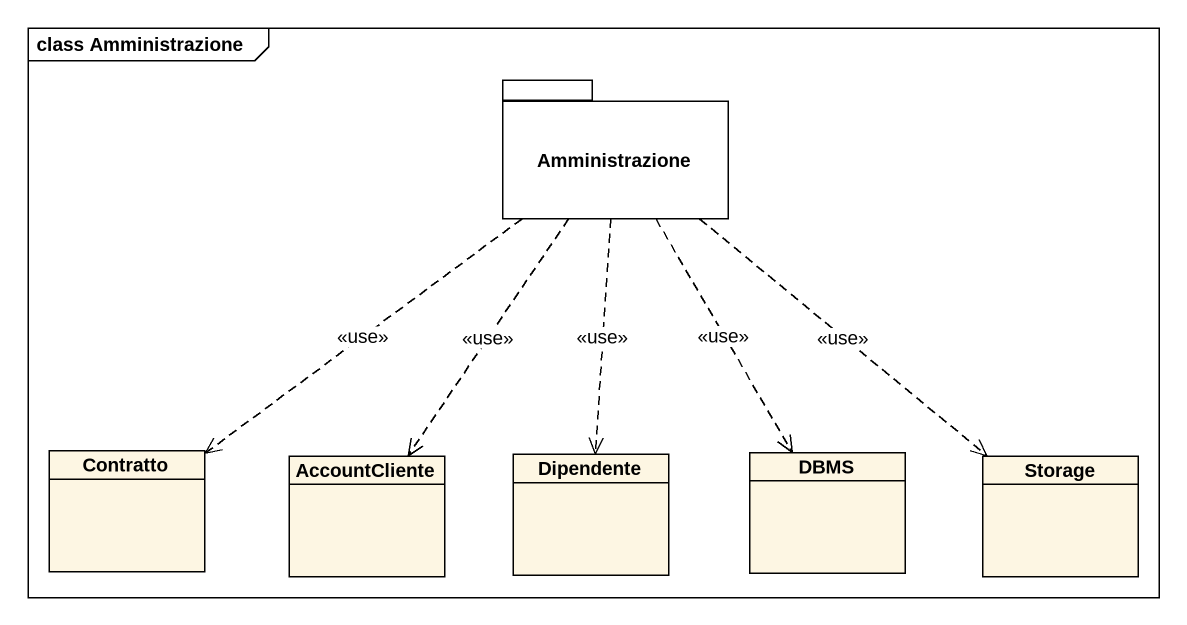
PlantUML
@startuml
mainframe class Amministrazione
hide circle
hide empty members
package Amministrazione {
}
class Contratto
class AccountCliente
class Dipendente
class DBMS
class "Storage" as Storage_
Amministrazione ..> Contratto : <<use>>
Amministrazione ..> AccountCliente : <<use>>
Amministrazione ..> Dipendente : <<use>>
Amministrazione ..> DBMS : <<use>>
Amministrazione ..> Storage_ : <<use>>
@enduml
